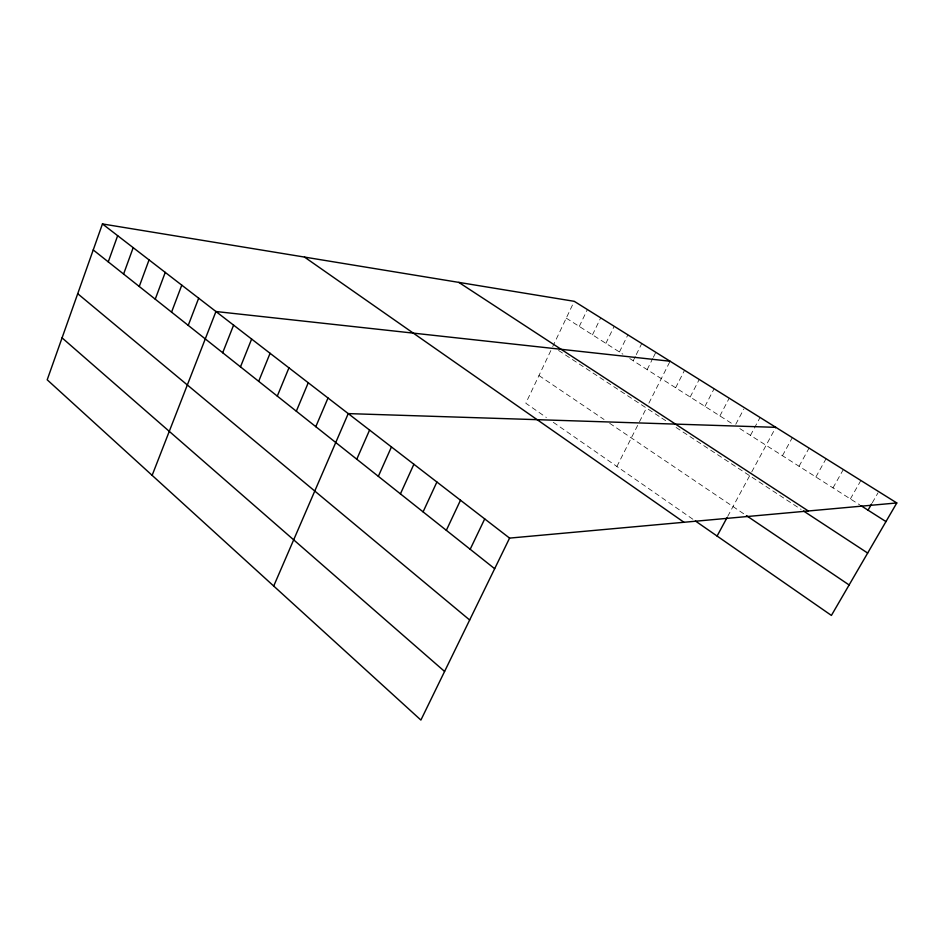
<?xml version="1.0" encoding="UTF-8"?>
<svg xmlns="http://www.w3.org/2000/svg" width="944" height="944" viewBox="0 0 944 944"><rect width="100%" height="100%" fill="white"/><g stroke="black" fill="none" stroke-linecap="round" stroke-linejoin="round"><path stroke-width="0.71" stroke-dasharray="4.72 3.54" d="M550.836 350.578L525.808 403.23L546.375 417.508M552.712 346.613L574.235 301.313M579.274 326.435L587.38 309.538M592.49 334.837L600.691 317.857M605.883 343.356L614.202 326.294M619.453 351.994L627.878 334.849M633.212 360.75L635.654 355.829M636.268 354.602L641.755 343.522M647.159 369.623L652.729 358.496M653.354 357.269L655.832 352.324M616.88 466.478L638.852 423.03M639.477 421.779L646.428 408.044M648.894 403.159L670.087 361.233M675.644 387.748L684.553 370.284M690.194 397.011L699.233 379.453M704.944 406.392L714.112 388.751M719.906 415.915L729.205 398.191M735.754 424.304L743.848 409.035M750.48 435.373L760.062 417.472M727.682 516.427L749.678 475.717M751.731 471.929L775.826 427.337M782.458 455.716L792.311 437.638M799.049 466.265L809.055 448.105M815.887 476.991L826.059 458.737M832.997 487.883L843.334 469.534M850.379 498.939L860.869 480.496M872.303 502.751L877.979 492.874M566.247 318.14L622.887 354.177M629.766 358.555L731.576 423.349M739.825 428.588L859.795 504.922M558.553 350.448L591.794 372.231M593.009 373.033L660.564 417.307M661.756 418.086L667.727 422.003M676.105 427.49L801.102 509.43M538.965 375.547L604.042 419.49M609.694 423.301L746.421 515.613M553.314 422.322L693.108 519.401"/><path stroke-width="1.42" d="M896.8 502.951L574.235 301.313L102.448 223.94L47.2 379.807L420.894 720.06L509.583 538.104L896.8 502.951L831.404 615.429L695.374 520.97M108.253 261.877L117.658 235.681M123.593 274.055L133.187 247.67M139.252 286.48L149.046 259.907M155.241 299.177L165.247 272.391M171.56 312.145L181.779 285.159M188.234 325.385L198.677 298.198M152.137 475.351L215.94 311.52L670.087 361.233M222.69 352.737L233.593 325.137M240.484 366.874L251.635 339.061M258.68 381.317L270.078 353.292M277.288 396.102L288.947 367.853M296.322 411.218L308.251 382.745M315.803 426.688L328.016 397.99M273.701 586.047L348.242 413.602L775.826 427.337M356.773 459.221L369.576 430.075M378.332 476.331L391.453 446.949M400.433 493.877L413.885 464.259M423.089 511.872L436.895 482.006M446.335 530.327L460.495 500.226M470.183 549.266L484.72 518.905M717.086 536.05L727.022 517.666M868.032 510.173L871.583 503.99M860.975 505.677L885.968 521.584M458.808 282.386L808.335 510.987M803.509 510.999L867.666 553.054M746.421 515.613L849.116 584.961M304.475 257.075L683.952 522.268M102.448 223.94L509.583 538.104M93.232 249.936L494.668 568.713M77.715 293.702L469.664 619.996M62.068 337.858L444.589 671.444"/></g></svg>
